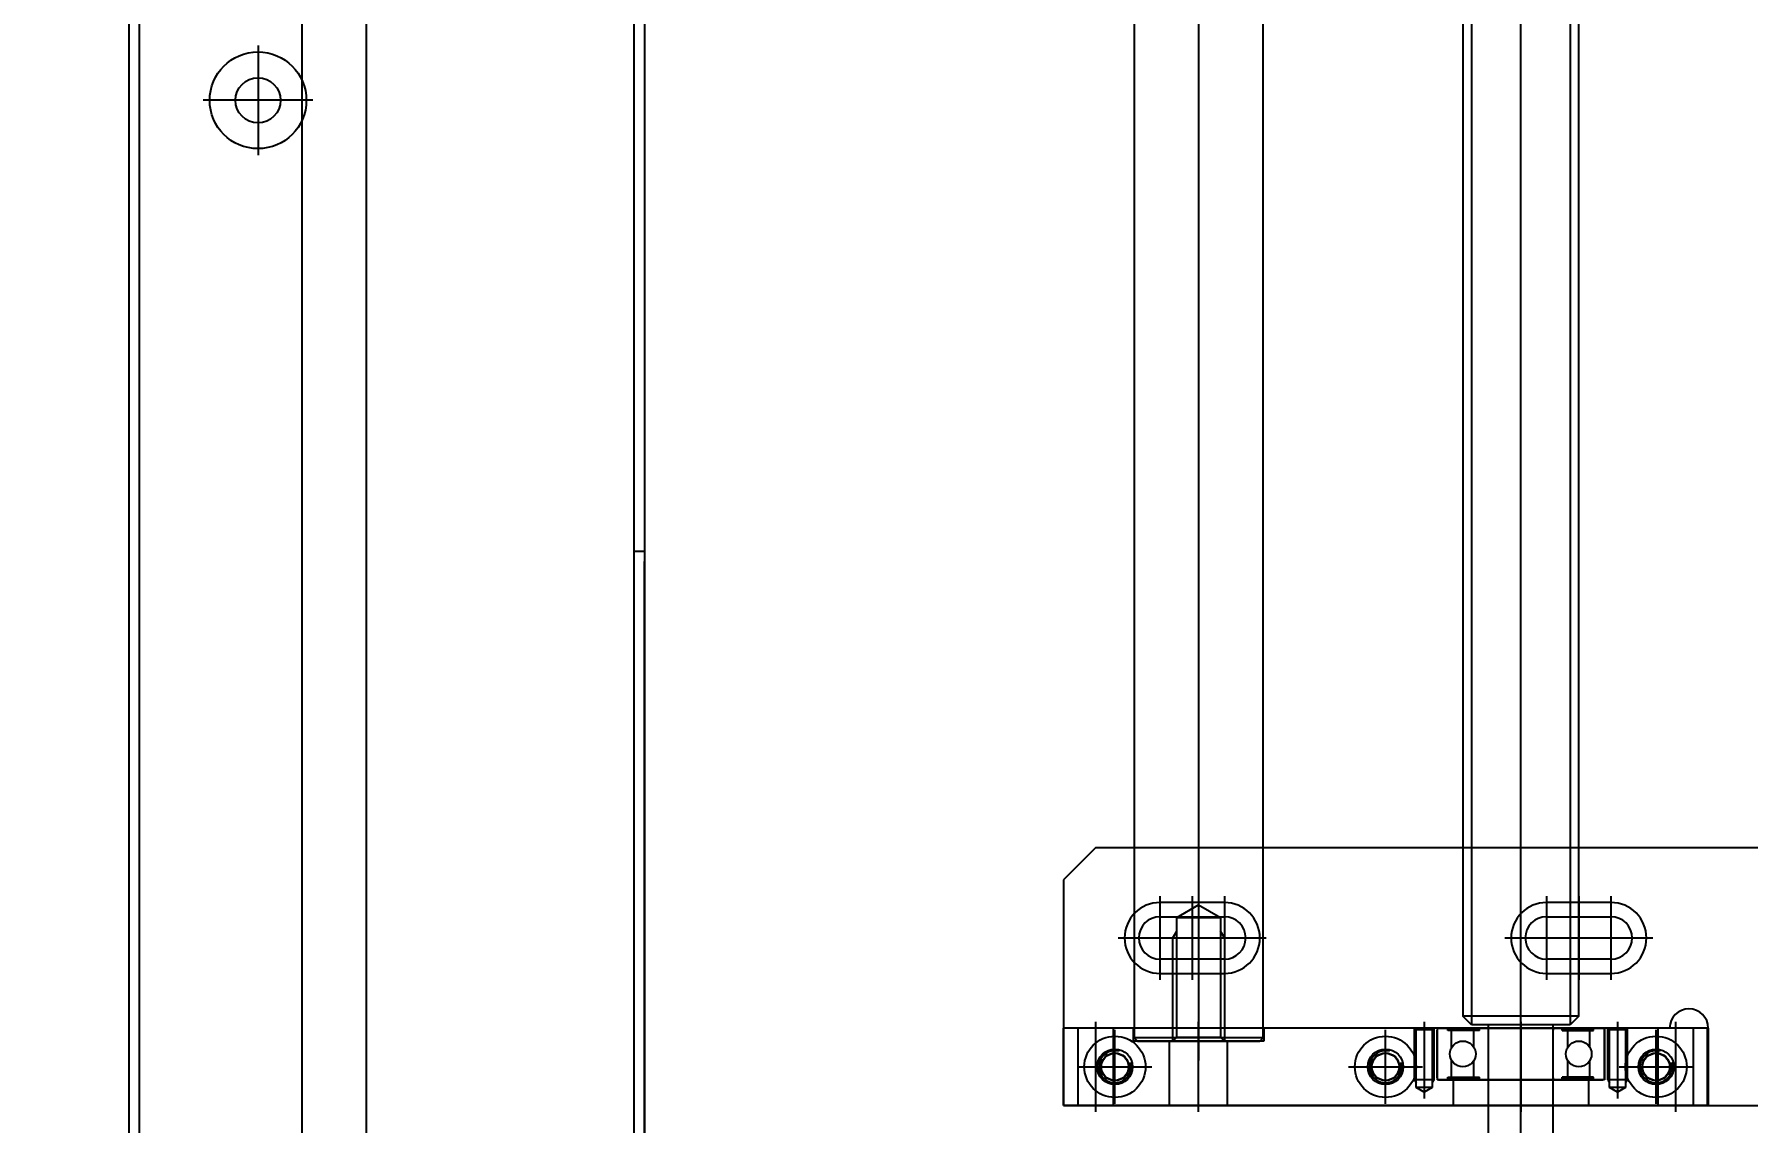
# Model space of a CAD drawing. Header units: inches. Extents: x 0 to 77285, y -118 to 40065.
# Drawn here: x 14636.9 to 14902.9, y 25391.9 to 25560.8 of the extents above; entities that cross this region are included whole.
import ezdxf

# ---------------------------------------------------------------- set-up
doc = ezdxf.new("R2010")
doc.units = ezdxf.units.IN
doc.header["$LTSCALE"] = 5
doc.header["$MEASUREMENT"] = 0
doc.layers.add('A', color=8, linetype='Continuous')
doc.styles.add('SCI', font='')
doc.styles.get('SCI').set_extended_font_data('Gulim')
doc.dimstyles.new('SCH', dxfattribs={"dimtxt": 2.5, "dimasz": 2, "dimexe": 1.25, "dimexo": 0.625, "dimtad": 1, "dimdec": 8, "dimtxsty": 'SCI', "dimcen": 2.5, "dimclrd": 4, "dimclre": 4, "dimclrt": 7, "dimadec": 8, "dimazin": 2, "dimtfac": 1, "dimtdec": 8, "dimtmove": 0, "dimatfit": 3, "dimfxl": 1, "dimarcsym": 0})

# ---------------------------------------------------------------- blocks, each defined once
blk = doc.blocks.new('A$Cc399747e')
at = {"ltscale": 5}
for p, q in [((2551.79, 71), (2551.79, 1381)), ((2630.19, 1381), (2630.19, 71)), ((2631.79, 1381), (2631.79, 71)), ((2604.99, 71), (2604.99, 1111)), ((2553.39, 1101), (2553.39, 71)), ((2594.99, 71), (2594.99, 1096)), ((2551.79, 796), (2553.39, 796)), ((2611.79, 717.5), (2611.79, 734.5)), ((2603.29, 726), (2620.29, 726))]:
    blk.add_line(p, q, dxfattribs=at)
for p, q in [((2551.79, 1122.6), (2551.79, 797.6)), ((2410.79, 887), (2410.79, 869.5)), ((2420.79, 887), (2420.79, 869.5)), ((2391.79, 869), (2391.79, 883)), ((2415.79, 869), (2415.79, 883)), ((2465.79, 883), (2465.79, 869)), ((2481.79, 869), (2481.79, 883)), ((2486.79, 882), (1746.79, 882)), ((2386.69, 870), (2386.69, 882)), ((2386.79, 882), (2386.79, 870)), ((2386.79, 882), (2486.79, 882)), ((2389.04, 870), (2389.04, 882)), ((2394.54, 870), (2394.54, 882)), ((2394.79, 881.75), (2394.79, 870.25)), ((2400.79, 869), (2400.79, 880.92)), ((2405.29, 878), (2405.29, 882)), ((2426.29, 878), (2426.29, 882)), ((2430.79, 869), (2430.79, 880.92)), ((2436.79, 881.75), (2436.79, 870.25)), ((2461.29, 882), (2461.29, 872)), ((2470.29, 882), (2470.29, 872)), ((2478.79, 881.75), (2478.79, 870.25)), ((2479.04, 870), (2479.04, 882)), ((2484.54, 870), (2484.54, 882)), ((2486.79, 882), (2486.79, 870)), ((2486.79, 847), (2486.79, 882)), ((2394.79, 879.5), (2394.79, 872.5)), ((2399.29, 878), (2399.54, 878.43)), ((2399.29, 870), (2399.29, 878)), ((2399.29, 878), (2402.29, 878)), ((2399.54, 879.2), (2400.79, 879.92)), ((2399.54, 870.25), (2399.54, 879.2)), ((2399.54, 879.2), (2402.04, 879.2)), ((2400.79, 879.92), (2402.04, 879.2)), ((2402.04, 879.2), (2402.04, 870.25)), ((2402.29, 878), (2402.04, 878.43)), ((2402.29, 878), (2402.29, 870)), ((2402.79, 870), (2402.79, 878)), ((2402.79, 878), (2428.79, 878)), ((2402.79, 877.7), (2402.79, 870.3)), ((2428.49, 878), (2403.09, 878)), ((2404.49, 878), (2404.49, 877.63)), ((2404.49, 877.91), (2404.49, 877.63)), ((2404.49, 877.91), (2409.39, 877.91)), ((2409.39, 878), (2409.39, 877.63)), ((2409.39, 877.91), (2409.39, 877.63)), ((2410.79, 877.7), (2410.79, 870.3)), ((2415.79, 879), (2415.79, 869)), ((2420.79, 877.7), (2420.79, 870.3)), ((2422.19, 878), (2422.19, 877.63)), ((2422.19, 877.91), (2422.19, 877.63)), ((2427.09, 877.91), (2422.19, 877.91)), ((2427.09, 878), (2427.09, 877.63)), ((2427.09, 877.91), (2427.09, 877.63)), ((2428.79, 870), (2428.79, 878)), ((2428.79, 877.7), (2428.79, 870.3)), ((2429.29, 878), (2429.54, 878.43)), ((2429.29, 870), (2429.29, 878)), ((2429.29, 878), (2432.29, 878)), ((2429.54, 879.2), (2430.79, 879.92)), ((2429.54, 870.25), (2429.54, 879.2)), ((2429.54, 879.2), (2432.04, 879.2)), ((2430.79, 879.92), (2432.04, 879.2)), ((2432.04, 879.2), (2432.04, 870.25)), ((2432.29, 878), (2432.04, 878.43)), ((2432.29, 878), (2432.29, 870)), ((2436.79, 879.5), (2436.79, 872.5)), ((2478.79, 879.5), (2478.79, 872.5)), ((2400.54, 876), (2389.04, 876)), ((2398.29, 876), (2391.29, 876)), ((2404.49, 877.63), (2409.39, 877.63)), ((2405.07, 877.63), (2405.07, 875.01)), ((2408.51, 877.63), (2408.51, 875.03)), ((2427.09, 877.63), (2422.19, 877.63)), ((2423.08, 877.63), (2423.08, 875.03)), ((2426.52, 877.63), (2426.52, 875.01)), ((2442.54, 876), (2431.04, 876)), ((2440.29, 876), (2433.29, 876)), ((2465.79, 137), (2465.79, 875)), ((2484.54, 876), (2473.04, 876)), ((2482.29, 876), (2475.29, 876)), ((2405.07, 872.99), (2405.07, 870.37)), ((2408.51, 872.97), (2408.51, 870.37)), ((2423.08, 872.97), (2423.08, 870.37)), ((2426.52, 872.99), (2426.52, 870.37)), ((2386.79, 870), (2486.79, 870)), ((2392.69, 870), (2486.79, 870)), ((2399.29, 870), (2399.54, 870.25)), ((2399.54, 870.25), (2402.04, 870.25)), ((2402.04, 870.25), (2402.29, 870)), ((2428.49, 870), (2403.09, 870)), ((2404.49, 870.37), (2404.49, 870.09)), ((2409.39, 870.37), (2404.49, 870.37)), ((2404.49, 870.37), (2404.49, 870)), ((2409.39, 870.09), (2404.49, 870.09)), ((2409.39, 870.37), (2409.39, 870)), ((2409.39, 870.37), (2409.39, 870.09)), ((2422.19, 870.37), (2422.19, 870)), ((2422.19, 870.37), (2422.19, 870.09)), ((2422.19, 870.37), (2427.09, 870.37)), ((2422.19, 870.09), (2427.09, 870.09)), ((2427.09, 870.37), (2427.09, 870.09)), ((2427.09, 870.37), (2427.09, 870)), ((2429.29, 870), (2429.54, 870.25)), ((2429.54, 870.25), (2432.04, 870.25)), ((2432.04, 870.25), (2432.29, 870)), ((2455.69, 870), (2455.69, 872)), ((2455.69, 872), (2475.89, 872)), ((2456.29, 872), (2455.79, 871.5)), ((2455.79, 871.5), (2475.79, 871.5)), ((2455.79, 871.5), (2455.79, 140.5)), ((2475.29, 872), (2456.29, 872)), ((2462.42, 871.38), (2461.79, 872)), ((2461.79, 856), (2461.79, 872)), ((2469.17, 871.38), (2462.42, 871.38)), ((2462.42, 852.8), (2462.42, 871.38)), ((2469.79, 872), (2469.17, 871.38)), ((2469.17, 871.38), (2469.17, 852.8)), ((2469.79, 872), (2469.79, 856)), ((2475.79, 871.5), (2475.29, 872)), ((2475.79, 140.5), (2475.79, 871.5)), ((2475.89, 872), (2475.89, 870)), ((2406.79, 868.15), (2408.15, 869.5)), ((2406.79, 868.15), (2406.79, 148.85)), ((2406.79, 868.15), (2424.79, 868.15)), ((2408.15, 147.5), (2408.15, 869.5)), ((2408.15, 869.5), (2423.44, 869.5)), ((2423.44, 147.5), (2423.44, 869.5)), ((2423.44, 869.5), (2424.79, 868.15)), ((2424.79, 148.85), (2424.79, 868.15)), ((2401.79, 849.5), (2401.79, 862.5)), ((2406.79, 849.5), (2406.79, 862.5)), ((2411.79, 849.5), (2411.79, 862.5)), ((2461.79, 849.5), (2461.79, 862.5)), ((2466.79, 849.5), (2466.79, 862.5)), ((2471.79, 849.5), (2471.79, 862.5)), ((2411.79, 861.5), (2401.79, 861.5)), ((2401.79, 859.3), (2411.79, 859.3)), ((2471.79, 861.5), (2461.79, 861.5)), ((2461.79, 859.3), (2471.79, 859.3)), ((2418.29, 856), (2395.29, 856)), ((2478.29, 856), (2455.29, 856)), ((2461.79, 856), (2462.42, 854.92)), ((2469.79, 856), (2461.79, 856)), ((2469.79, 856), (2469.17, 854.92)), ((2411.79, 852.7), (2401.79, 852.7)), ((2471.79, 852.7), (2461.79, 852.7)), ((2465.79, 850.85), (2462.42, 852.8)), ((2469.17, 852.8), (2462.42, 852.8)), ((2469.17, 852.8), (2465.79, 850.85)), ((2401.79, 850.5), (2411.79, 850.5)), ((2461.79, 850.5), (2471.79, 850.5)), ((2481.79, 842), (2486.79, 847)), ((1751.79, 842), (2481.79, 842))]:
    blk.add_line(p, q)
at = {"ltscale": 3}
blk.add_line((2415.79, 903.5), (2415.79, 95.5), dxfattribs=at)
for centre, radius in [((2394.79, 876), 4.75), ((2436.79, 876), 4.75), ((2478.79, 876), 4.75), ((2394.79, 876), 2.75), ((2394.79, 876), 2.16), ((2394.79, 876), 2.1), ((2436.79, 876), 2.75), ((2436.79, 876), 2.16), ((2436.79, 876), 2.1), ((2478.79, 876), 2.75), ((2478.79, 876), 2.16), ((2478.79, 876), 2.1), ((2406.79, 874), 2), ((2424.79, 874), 2)]:
    blk.add_circle(centre, radius)
at = {"ltscale": 5}
for radius in [7.5, 3.5]:
    blk.add_circle((2611.79, 726), radius, dxfattribs=at)
for centre, radius, start, end in [((2394.79, 876), 2.5, 255, 195), ((2403.09, 877.7), 0.3, 90, 180), ((2410.49, 877.7), 0.3, 0, 90), ((2421.09, 877.7), 0.3, 90, 180), ((2428.49, 877.7), 0.3, 0, 90), ((2436.79, 876), 2.5, 255, 195), ((2478.79, 876), 2.5, 255, 195), ((2389.69, 870), 3, 180, 0), ((2403.09, 870.3), 0.3, 180, 270), ((2410.49, 870.3), 0.3, 270, 0), ((2421.09, 870.3), 0.3, 180, 270), ((2428.49, 870.3), 0.3, 270, 0), ((2401.79, 856), 5.5, 90, 270), ((2401.79, 856), 3.3, 90, 270), ((2411.79, 856), 5.5, 270, 90), ((2411.79, 856), 3.3, 270, 90), ((2461.79, 856), 5.5, 90, 270), ((2461.79, 856), 3.3, 90, 270), ((2471.79, 856), 5.5, 270, 90), ((2471.79, 856), 3.3, 270, 90)]:
    blk.add_arc(centre, radius, start, end)
blk = doc.blocks.new('*D366')
at = {"color": 4, "lineweight": -2, "transparency": 16777216}
for p, q in [((12554.65, 23925.55), (12554.65, 28076.14)), ((17979.65, 23925.05), (17979.65, 28076.14)), ((12714.65, 27976.14), (17819.65, 27976.14))]:
    blk.add_line(p, q, dxfattribs=at)
at = {"color": 4, "transparency": 16777216}
for points in [[(12714.65, 28002.81), (12714.65, 27949.48), (12554.65, 27976.14)], [(17819.65, 28002.81), (17819.65, 27949.48), (17979.65, 27976.14)]]:
    blk.add_solid(points, dxfattribs=at)
at = {"layer": 'Defpoints', "color": 0, "transparency": 16777216}
for p in [(17979.65, 27976.14), (12554.65, 23875.55), (17979.65, 23875.05)]:
    blk.add_point(p, dxfattribs=at)
at = {"color": 7, "transparency": 16777216, "insert": (15267.15, 28128.81), "char_height": 200, "attachment_point": 5, "style": 'SCI'}
blk.add_mtext('5425', dxfattribs=at)
blk = doc.blocks.new('*D367')
at = {"color": 4, "lineweight": -2, "transparency": 16777216}
for p, q in [((12554.65, 23925.55), (12554.65, 29140.68)), ((21064.65, 23433.05), (21064.65, 29140.68)), ((12714.65, 29040.68), (20904.65, 29040.68))]:
    blk.add_line(p, q, dxfattribs=at)
at = {"color": 4, "transparency": 16777216}
for points in [[(12714.65, 29067.34), (12714.65, 29014.01), (12554.65, 29040.68)], [(20904.65, 29067.34), (20904.65, 29014.01), (21064.65, 29040.68)]]:
    blk.add_solid(points, dxfattribs=at)
at = {"layer": 'Defpoints', "color": 0, "transparency": 16777216}
for p in [(21064.65, 29040.68), (12554.65, 23875.55), (21064.65, 23383.05)]:
    blk.add_point(p, dxfattribs=at)
at = {"color": 7, "transparency": 16777216, "insert": (16809.65, 29193.47), "char_height": 200, "attachment_point": 5, "style": 'SCI'}
blk.add_mtext('8510', dxfattribs=at)
blk = doc.blocks.new('*D374')
at = {"color": 4, "lineweight": -2, "transparency": 16777216}
for p, q in [((12554.65, 23925.55), (12554.65, 30215.88)), ((37924.65, 23433.05), (37924.65, 30215.88)), ((12714.65, 30115.88), (37764.65, 30115.88))]:
    blk.add_line(p, q, dxfattribs=at)
at = {"color": 4, "transparency": 16777216}
for points in [[(12714.65, 30142.54), (12714.65, 30089.21), (12554.65, 30115.88)], [(37764.65, 30142.54), (37764.65, 30089.21), (37924.65, 30115.88)]]:
    blk.add_solid(points, dxfattribs=at)
at = {"layer": 'Defpoints', "color": 0, "transparency": 16777216}
for p in [(37924.65, 30115.88), (12554.65, 23875.55), (37924.65, 23383.05)]:
    blk.add_point(p, dxfattribs=at)
at = {"color": 7, "transparency": 16777216, "insert": (25239.65, 30268.54), "char_height": 200, "attachment_point": 5, "style": 'SCI'}
blk.add_mtext('25370', dxfattribs=at)

msp = doc.modelspace()

# ---------------------------------------------------------------- block references
at = {"layer": 'A', "rotation": 180}
msp.add_blockref('A$Cc399747e', (17283.44187244, 26276.55060516), dxfattribs=at)

# ---------------------------------------------------------------- dimensions: what is measured, and where the dimension line sits
for base, p2, picture, middle in [((37924.649780898, 30115.8761734788), (37924.649780898, 23383.0504762948), '*D374', (25239.649780898, 30268.5392893244)), ((21064.649780898, 29040.6754827387), (21064.649780898, 23383.0504762948), '*D367', (16809.649780898, 29193.4717543765)), ((17979.649780898, 27976.1433020648), (17979.649780898, 23875.0504762948), '*D366', (15267.149780898, 28128.8064179103))]:
    dim = msp.add_linear_dim(base=base, p1=(12554.649780898, 23875.5504762968), p2=p2, dimstyle='SCH', override={"dimscale": 80})
    dim.commit()
    dim.dimension.update_dxf_attribs({"geometry": picture, "text_midpoint": middle})

doc.saveas('drawing.dxf')
